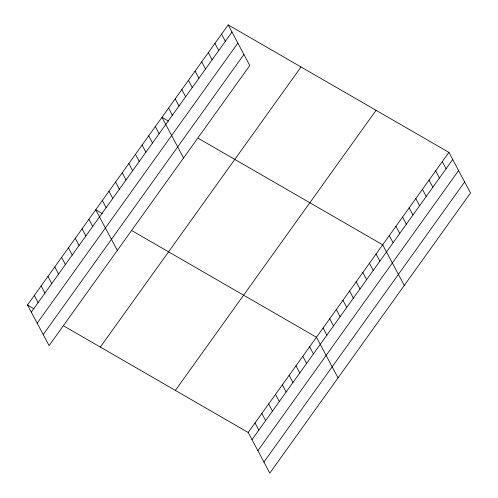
<?xml version="1.0" encoding="UTF-8"?>
<svg xmlns="http://www.w3.org/2000/svg" width="498" height="498" viewBox="0 0 498 498"><rect width="100%" height="100%" fill="white"/><g stroke="black" fill="none" stroke-linecap="round" stroke-linejoin="round"><path stroke-width="0.75" d="M228.19 24.9L249.791 65.518L49.09 345.624L27.49 305.006L228.19 24.9L448.91 152.376L470.51 192.994L269.81 473.1L248.209 432.482L63.912 326.041M31.287 312.153L231.993 32.046M37.163 323.202L237.863 43.089M43.214 334.581L243.914 54.469M100.328 347.075L301.029 66.969M175.371 390.413L376.071 110.307M248.209 432.482L448.91 152.376M252.007 439.622L452.707 159.516M257.883 450.671L458.583 170.565M263.934 462.051L464.634 181.944M168.467 121.095L161.962 117.335L183.557 157.953M198.378 138.369L382.682 244.811L404.276 285.429M102.233 213.53L95.728 209.77L117.329 250.388M132.151 230.804L316.448 337.246L338.049 377.864M27.49 305.006L33.995 308.766M442.286 161.613L446.084 168.76M435.663 170.858L439.46 178.004M429.039 180.102L432.843 187.248M422.416 189.346L426.22 196.492M415.793 198.59L419.596 205.736M409.169 207.834L412.973 214.98M402.552 217.078L406.349 224.218M395.929 226.322L399.726 233.462M389.305 235.566L393.103 242.707M376.058 254.055L379.856 261.195M369.435 263.293L373.232 270.439M362.812 272.537L366.609 279.683M356.188 281.781L359.986 288.927M221.566 34.144L225.37 41.284M349.565 291.025L353.362 298.171M214.943 43.388L218.746 50.528M342.941 300.269L346.739 307.415M208.326 52.632L212.123 59.772M336.318 309.513L340.115 316.66M201.702 61.877L205.5 69.017M329.695 318.757L333.492 325.904M195.079 71.121L198.876 78.261M323.071 328.001L326.869 335.142M188.456 80.359L192.253 87.505M181.832 89.603L185.63 96.749M309.625 346.77L313.423 353.91M175.209 98.847L179.006 105.993M302.803 356.294L306.6 363.434M168.585 108.091L172.383 115.237M295.98 365.818L299.777 372.958M289.151 375.336L292.955 382.483M155.339 126.579L159.136 133.725M282.329 384.861L286.126 392.007M148.715 135.823L152.513 142.97M275.506 394.385L279.303 401.531M142.092 145.067L145.889 152.207M268.683 403.909L272.481 411.055M135.468 154.312L139.266 161.452M261.861 413.433L265.658 420.58M128.845 163.556L132.642 170.696M122.222 172.8L126.019 179.94M255.032 422.958L258.836 430.104M115.598 182.044L119.396 189.184M108.975 191.282L112.772 198.428M102.351 200.526L106.149 207.672M88.905 219.294L92.703 226.441M82.083 228.819L85.88 235.965M75.26 238.343L79.058 245.489M68.438 247.867L72.235 255.007M61.609 257.391L65.406 264.531M54.786 266.916L58.583 274.056M47.964 276.44L51.761 283.58M41.141 285.964L44.938 293.104M34.318 295.488L38.116 302.628"/></g></svg>
